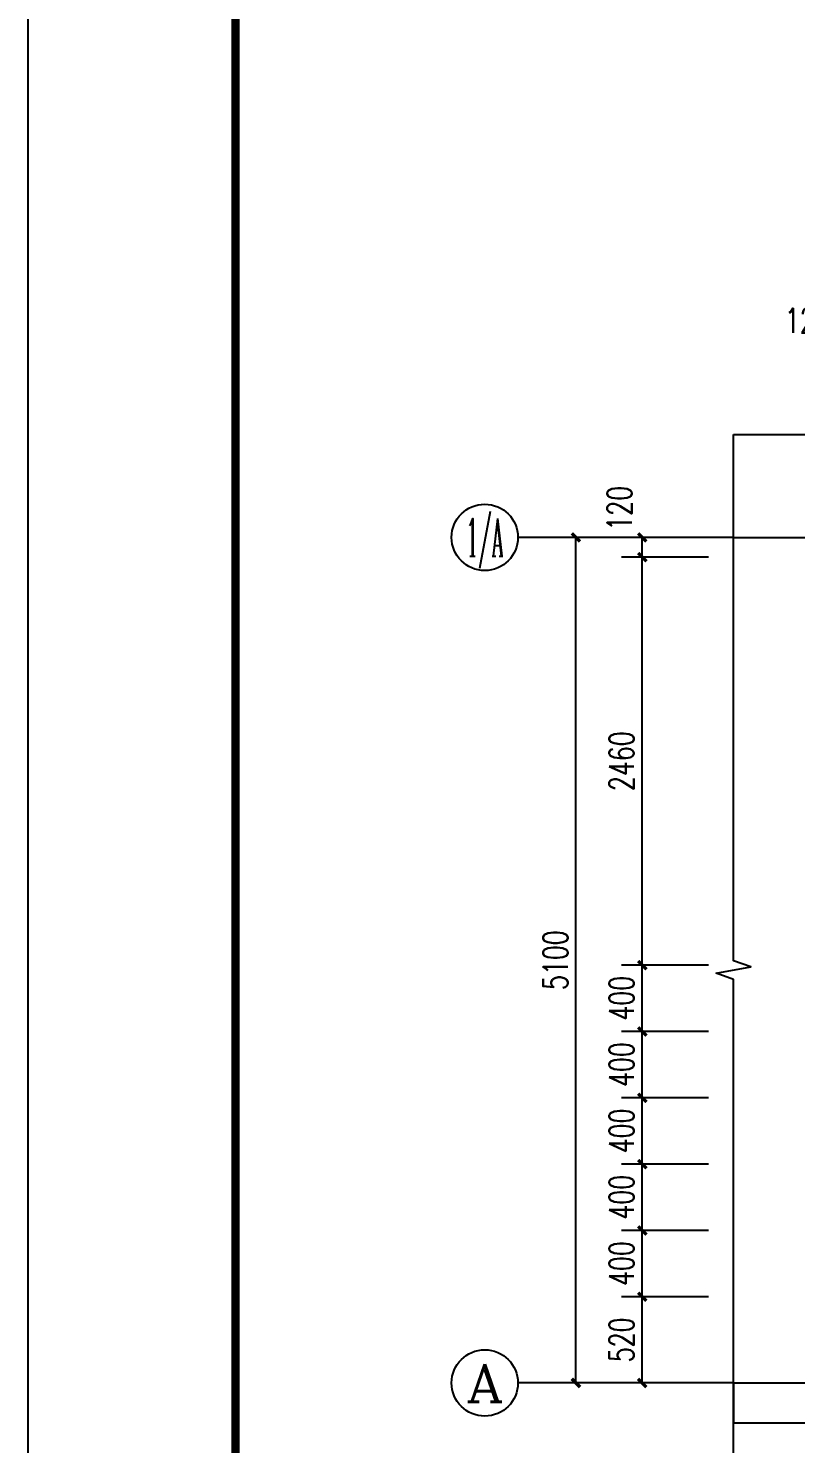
# Model space of a CAD drawing. Extents: x 13158459 to 15902229, y -1299598 to 28366.
# Drawn here: x 14066558 to 14071187, y -600630 to -592094 of the extents above; entities that cross this region are included whole.
import ezdxf
from ezdxf.enums import TextEntityAlignment as Align

# ---------------------------------------------------------------- set-up
doc = ezdxf.new("R2010")
doc.units = 0
doc.header["$LTSCALE"] = 1000
doc.header["$MEASUREMENT"] = 0
doc.linetypes.add('DOTE', pattern=[2.42, 2, -0.2, 0.02, -0.2])
for name, color, linetype in [('AXIS', 3, 'Continuous'), ('AXIS_TEXT', 7, 'Continuous'), ('DIM_SYMB', 3, 'Continuous'), ('DOTE', 8, 'DOTE'), ('TK', 4, 'Continuous'), ('WALL-PARAPET', 6, 'Continuous')]:
    doc.layers.add(name, color=color, linetype=linetype)
doc.styles.add('_TCH_AXIS', font='COMPLEX', dxfattribs={"bigfont": 'GBCBIG'})
doc.styles.add('_TCH_DIM_T3', font='SIMPLEX', dxfattribs={"width": 0.705882, "bigfont": 'GBCBIG'})
doc.styles.add('COMPLEX', font='COMPLEX')
doc.dimstyles.new('_TCH_ARCH&&50', dxfattribs={"dimtxt": 148.75, "dimasz": 50, "dimexe": 125, "dimexo": 150, "dimgap": 50, "dimtad": 1, "dimdec": 0, "dimzin": 0, "dimdsep": 46, "dimtxsty": '_TCH_DIM_T3', "dimblk": 'ARCHTICK', "dimcen": 0.09, "dimclrt": 7, "dimazin": 2, "dimtfac": 1, "dimtdec": 0, "dimtix": 1, "dimtmove": 2, "dimatfit": 3, "dimfxl": 0, "dimtolj": 1, "dimtzin": 0, "dimarcsym": 0})

# ---------------------------------------------------------------- blocks, each defined once
blk = doc.blocks.new('GeYuanFrame_06504130', base_point=(20.09, 4.53))
at = {"layer": 'TK'}
blk.add_lwpolyline([(20.09, 4.53), (20.09, 598.53), (861.09, 598.53), (861.09, 4.53)], close=True, dxfattribs=at)
at = {"layer": 'TK', "const_width": 1}
blk.add_lwpolyline([(45.09, 588.53), (851.09, 588.53), (851.09, 14.53), (45.09, 14.53)], close=True, dxfattribs=at)
blk = doc.blocks.new('_ArchTick')
at = {"color": 0, "linetype": 'ByBlock', "const_width": 0.4}
blk.add_lwpolyline([(-0.5, -0.5), (0.5, 0.5)], dxfattribs=at)
blk = doc.blocks.new('*D355')
at = {"layer": 'AXIS', "color": 0, "lineweight": -2}
for p, q in [((14071431.7, -594393.8), (14071431.7, -593868.8)), ((14071551.7, -594393.8), (14071551.7, -593868.8)), ((14071431.7, -593993.8), (14071551.7, -593993.8))]:
    blk.add_line(p, q, dxfattribs=at)
at = {"layer": 'Defpoints', "color": 0}
for p in [(14071551.7, -593993.8), (14071431.7, -594543.8), (14071551.7, -594543.8)]:
    blk.add_point(p, dxfattribs=at)
at = {"layer": 'AXIS', "color": 0, "lineweight": -2, "xscale": 50, "yscale": 50, "zscale": 50, "rotation": 180}
blk.add_blockref('_ArchTick', (14071431.7, -593993.8), dxfattribs=at)
at = {"layer": 'AXIS', "color": 0, "lineweight": -2, "xscale": 50, "yscale": 50, "zscale": 50}
blk.add_blockref('_ArchTick', (14071551.7, -593993.8), dxfattribs=at)
at = {"layer": 'AXIS', "color": 7, "insert": (14071256.7, -593856.3), "char_height": 148.75, "attachment_point": 5, "style": '_TCH_DIM_T3'}
blk.add_mtext('\\A1;120', dxfattribs=at)
blk = doc.blocks.new('_AXISO')
blk.add_circle((0, 0), 0.5)
at = {"layer": 'AXIS_TEXT', "style": 'COMPLEX', "width": 1.041667}
blk.add_attdef('A', text='', height=0.56, dxfattribs=at).set_placement((-0.25, -0.28), (0.25, -0.28), align=Align.FIT)
blk = doc.blocks.new('*D373')
at = {"layer": 'AXIS', "color": 0, "lineweight": -2}
for p, q in [((14070661.7, -595163.8), (14069736.7, -595163.8)), ((14069861.7, -600263.8), (14069861.7, -595163.8)), ((14070661.7, -600263.8), (14069736.7, -600263.8))]:
    blk.add_line(p, q, dxfattribs=at)
at = {"layer": 'Defpoints', "color": 0}
for p in [(14069861.7, -595163.8), (14070811.7, -595163.8), (14070811.7, -600263.8)]:
    blk.add_point(p, dxfattribs=at)
at = {"layer": 'AXIS', "color": 0, "lineweight": -2, "xscale": 50, "yscale": 50, "zscale": 50}
for p, rotation in [((14069861.7, -595163.8), 90), ((14069861.7, -600263.8), 270)]:
    blk.add_blockref('_ArchTick', p, dxfattribs=dict(at, rotation=rotation))
at = {"layer": 'AXIS', "color": 7, "insert": (14069737.3, -597713.8), "char_height": 148.75, "attachment_point": 5, "rotation": 90, "style": '_TCH_DIM_T3'}
blk.add_mtext('\\A1;5100', dxfattribs=at)
blk = doc.blocks.new('*D374')
at = {"layer": 'AXIS', "color": 0, "lineweight": -2}
for p, q in [((14070661.7, -599743.8), (14070136.7, -599743.8)), ((14070261.7, -600263.8), (14070261.7, -599743.8)), ((14070661.7, -600263.8), (14070136.7, -600263.8))]:
    blk.add_line(p, q, dxfattribs=at)
at = {"layer": 'Defpoints', "color": 0}
for p in [(14070261.7, -599743.8), (14070811.7, -599743.8), (14070811.7, -600263.8)]:
    blk.add_point(p, dxfattribs=at)
at = {"layer": 'AXIS', "color": 0, "lineweight": -2, "xscale": 50, "yscale": 50, "zscale": 50}
for p, rotation in [((14070261.7, -599743.8), 90), ((14070261.7, -600263.8), 270)]:
    blk.add_blockref('_ArchTick', p, dxfattribs=dict(at, rotation=rotation))
at = {"layer": 'AXIS', "color": 7, "insert": (14070137.3, -600003.8), "char_height": 148.75, "attachment_point": 5, "rotation": 90, "style": '_TCH_DIM_T3'}
blk.add_mtext('\\A1;520', dxfattribs=at)
blk = doc.blocks.new('*D375')
at = {"layer": 'AXIS', "color": 0, "lineweight": -2}
for p, q in [((14070661.7, -599343.8), (14070136.7, -599343.8)), ((14070261.7, -599743.8), (14070261.7, -599343.8)), ((14070661.7, -599743.8), (14070136.7, -599743.8))]:
    blk.add_line(p, q, dxfattribs=at)
at = {"layer": 'Defpoints', "color": 0}
for p in [(14070261.7, -599343.8), (14070811.7, -599343.8), (14070811.7, -599743.8)]:
    blk.add_point(p, dxfattribs=at)
at = {"layer": 'AXIS', "color": 0, "lineweight": -2, "xscale": 50, "yscale": 50, "zscale": 50}
for p, rotation in [((14070261.7, -599343.8), 90), ((14070261.7, -599743.8), 270)]:
    blk.add_blockref('_ArchTick', p, dxfattribs=dict(at, rotation=rotation))
at = {"layer": 'AXIS', "color": 7, "insert": (14070137.3, -599543.8), "char_height": 148.75, "attachment_point": 5, "rotation": 90, "style": '_TCH_DIM_T3'}
blk.add_mtext('\\A1;400', dxfattribs=at)
blk = doc.blocks.new('*D376')
at = {"layer": 'AXIS', "color": 0, "lineweight": -2}
for p, q in [((14070661.7, -598943.8), (14070136.7, -598943.8)), ((14070261.7, -599343.8), (14070261.7, -598943.8)), ((14070661.7, -599343.8), (14070136.7, -599343.8))]:
    blk.add_line(p, q, dxfattribs=at)
at = {"layer": 'Defpoints', "color": 0}
for p in [(14070261.7, -598943.8), (14070811.7, -598943.8), (14070811.7, -599343.8)]:
    blk.add_point(p, dxfattribs=at)
at = {"layer": 'AXIS', "color": 0, "lineweight": -2, "xscale": 50, "yscale": 50, "zscale": 50}
for p, rotation in [((14070261.7, -598943.8), 90), ((14070261.7, -599343.8), 270)]:
    blk.add_blockref('_ArchTick', p, dxfattribs=dict(at, rotation=rotation))
at = {"layer": 'AXIS', "color": 7, "insert": (14070137.3, -599143.8), "char_height": 148.75, "attachment_point": 5, "rotation": 90, "style": '_TCH_DIM_T3'}
blk.add_mtext('\\A1;400', dxfattribs=at)
blk = doc.blocks.new('*D377')
at = {"layer": 'AXIS', "color": 0, "lineweight": -2}
for p, q in [((14070661.7, -598543.8), (14070136.7, -598543.8)), ((14070261.7, -598943.8), (14070261.7, -598543.8)), ((14070661.7, -598943.8), (14070136.7, -598943.8))]:
    blk.add_line(p, q, dxfattribs=at)
at = {"layer": 'Defpoints', "color": 0}
for p in [(14070261.7, -598543.8), (14070811.7, -598543.8), (14070811.7, -598943.8)]:
    blk.add_point(p, dxfattribs=at)
at = {"layer": 'AXIS', "color": 0, "lineweight": -2, "xscale": 50, "yscale": 50, "zscale": 50}
for p, rotation in [((14070261.7, -598543.8), 90), ((14070261.7, -598943.8), 270)]:
    blk.add_blockref('_ArchTick', p, dxfattribs=dict(at, rotation=rotation))
at = {"layer": 'AXIS', "color": 7, "insert": (14070137.3, -598743.8), "char_height": 148.75, "attachment_point": 5, "rotation": 90, "style": '_TCH_DIM_T3'}
blk.add_mtext('\\A1;400', dxfattribs=at)
blk = doc.blocks.new('*D378')
at = {"layer": 'AXIS', "color": 0, "lineweight": -2}
for p, q in [((14070661.7, -598143.8), (14070136.7, -598143.8)), ((14070261.7, -598543.8), (14070261.7, -598143.8)), ((14070661.7, -598543.8), (14070136.7, -598543.8))]:
    blk.add_line(p, q, dxfattribs=at)
at = {"layer": 'Defpoints', "color": 0}
for p in [(14070261.7, -598143.8), (14070811.7, -598143.8), (14070811.7, -598543.8)]:
    blk.add_point(p, dxfattribs=at)
at = {"layer": 'AXIS', "color": 0, "lineweight": -2, "xscale": 50, "yscale": 50, "zscale": 50}
for p, rotation in [((14070261.7, -598143.8), 90), ((14070261.7, -598543.8), 270)]:
    blk.add_blockref('_ArchTick', p, dxfattribs=dict(at, rotation=rotation))
at = {"layer": 'AXIS', "color": 7, "insert": (14070137.3, -598343.8), "char_height": 148.75, "attachment_point": 5, "rotation": 90, "style": '_TCH_DIM_T3'}
blk.add_mtext('\\A1;400', dxfattribs=at)
blk = doc.blocks.new('*D379')
at = {"layer": 'AXIS', "color": 0, "lineweight": -2}
for p, q in [((14070661.7, -597743.8), (14070136.7, -597743.8)), ((14070261.7, -598143.8), (14070261.7, -597743.8)), ((14070661.7, -598143.8), (14070136.7, -598143.8))]:
    blk.add_line(p, q, dxfattribs=at)
at = {"layer": 'Defpoints', "color": 0}
for p in [(14070261.7, -597743.8), (14070811.7, -597743.8), (14070811.7, -598143.8)]:
    blk.add_point(p, dxfattribs=at)
at = {"layer": 'AXIS', "color": 0, "lineweight": -2, "xscale": 50, "yscale": 50, "zscale": 50}
for p, rotation in [((14070261.7, -597743.8), 90), ((14070261.7, -598143.8), 270)]:
    blk.add_blockref('_ArchTick', p, dxfattribs=dict(at, rotation=rotation))
at = {"layer": 'AXIS', "color": 7, "insert": (14070137.3, -597943.8), "char_height": 148.75, "attachment_point": 5, "rotation": 90, "style": '_TCH_DIM_T3'}
blk.add_mtext('\\A1;400', dxfattribs=at)
blk = doc.blocks.new('*D380')
at = {"layer": 'AXIS', "color": 0, "lineweight": -2}
for p, q in [((14070661.7, -595283.8), (14070136.7, -595283.8)), ((14070261.7, -597743.8), (14070261.7, -595283.8)), ((14070661.7, -597743.8), (14070136.7, -597743.8))]:
    blk.add_line(p, q, dxfattribs=at)
at = {"layer": 'Defpoints', "color": 0}
for p in [(14070261.7, -595283.8), (14070811.7, -595283.8), (14070811.7, -597743.8)]:
    blk.add_point(p, dxfattribs=at)
at = {"layer": 'AXIS', "color": 0, "lineweight": -2, "xscale": 50, "yscale": 50, "zscale": 50}
for p, rotation in [((14070261.7, -595283.8), 90), ((14070261.7, -597743.8), 270)]:
    blk.add_blockref('_ArchTick', p, dxfattribs=dict(at, rotation=rotation))
at = {"layer": 'AXIS', "color": 7, "insert": (14070137.3, -596513.8), "char_height": 148.75, "attachment_point": 5, "rotation": 90, "style": '_TCH_DIM_T3'}
blk.add_mtext('\\A1;2460', dxfattribs=at)
blk = doc.blocks.new('*D381')
at = {"layer": 'AXIS', "color": 0, "lineweight": -2}
for p, q in [((14070661.7, -595163.8), (14070136.7, -595163.8)), ((14070261.7, -595283.8), (14070261.7, -595163.8)), ((14070661.7, -595283.8), (14070136.7, -595283.8))]:
    blk.add_line(p, q, dxfattribs=at)
at = {"layer": 'Defpoints', "color": 0}
for p in [(14070261.7, -595163.8), (14070811.7, -595163.8), (14070811.7, -595283.8)]:
    blk.add_point(p, dxfattribs=at)
at = {"layer": 'AXIS', "color": 0, "lineweight": -2, "xscale": 50, "yscale": 50, "zscale": 50}
for p, rotation in [((14070261.7, -595163.8), 90), ((14070261.7, -595283.8), 270)]:
    blk.add_blockref('_ArchTick', p, dxfattribs=dict(at, rotation=rotation))
at = {"layer": 'AXIS', "color": 7, "insert": (14070124.2, -594988.8), "char_height": 148.75, "attachment_point": 5, "rotation": 90, "style": '_TCH_DIM_T3'}
blk.add_mtext('\\A1;120', dxfattribs=at)

msp = doc.modelspace()

# ---------------------------------------------------------------- linework, layer by layer
at = {"layer": 'AXIS'}
for p, q in [((14070811.7, -595163.8), (14069511.7, -595163.8)), ((14070811.7, -600263.8), (14069511.7, -600263.8))]:
    msp.add_line(p, q, dxfattribs=at)
at = {"layer": 'DIM_SYMB'}
for points in [[(14070811.7, -594543.8), (14074535.4, -594543.8), (14074573.7, -594438.8), (14074610.7, -594648.8), (14074647.9, -594543.8), (14078371.7, -594543.8)], [(14070811.7, -601003.8), (14070811.7, -597830), (14070706.7, -597791.8), (14070916.7, -597754.8), (14070811.7, -597717.5), (14070811.7, -594543.8)]]:
    msp.add_lwpolyline(points, dxfattribs=at)
at = {"layer": 'DOTE'}
for p, q in [((14070811.7, -595163.8), (14078371.7, -595163.8)), ((14070811.7, -600263.8), (14078371.7, -600263.8))]:
    msp.add_line(p, q, dxfattribs=at)
at = {"layer": 'WALL-PARAPET'}
for p, q in [((14070811.7, -600263.8), (14071431.7, -600263.8)), ((14070811.7, -600263.8), (14070811.7, -600503.8)), ((14070811.7, -600503.8), (14071431.7, -600503.8))]:
    msp.add_line(p, q, dxfattribs=at)

# ---------------------------------------------------------------- block references
at = {"xscale": 50, "yscale": 50, "zscale": 50}
msp.add_blockref('GeYuanFrame_06504130', (14066558, -606343.1), dxfattribs=at)
at = {"layer": 'AXIS'}
ref = msp.add_blockref('_AXISO', (14069311.7, -595163.8), dxfattribs=dict(at, xscale=400, yscale=400, zscale=400))
ref.add_attrib('A', '1/A', dxfattribs={"layer": 'AXIS_TEXT', "ltscale": 0.5, "height": 226.27, "style": '_TCH_AXIS', "width": 0.381818}).set_placement((14069198.6, -595276.9), (14069424.8, -595276.9), align=Align.FIT)
ref = msp.add_blockref('_AXISO', (14069311.7, -600263.8), dxfattribs=dict(at, xscale=400, yscale=400, zscale=400))
ref.add_attrib('A', 'A', dxfattribs={"layer": 'AXIS_TEXT', "ltscale": 0.5, "height": 226.3, "style": '_TCH_AXIS', "width": 1.166667}).set_placement((14069198.6, -600376.9), (14069424.8, -600376.9), align=Align.FIT)

# ---------------------------------------------------------------- dimensions: what is measured, and where the dimension line sits
for base, p1, p2, angle, picture, middle in [((14071551.7, -593993.8), (14071431.7, -594543.8), (14071551.7, -594543.8), 360, '*D355', (14071256.7, -593856.3)), ((14070261.7, -595163.8), (14070811.7, -595283.8), (14070811.7, -595163.8), 90, '*D381', (14070124.2, -594988.8))]:
    dim = msp.add_linear_dim(base=base, p1=p1, p2=p2, angle=angle, text='120', dimstyle='_TCH_ARCH&&50', dxfattribs=at)
    dim.commit()
    dim.dimension.update_dxf_attribs({"geometry": picture, "text_midpoint": middle, "dimtype": 161})
for p1, p2, distance, text, picture, middle in [((14070811.7, -600263.8), (14070811.7, -595163.8), 950, '5100', '*D373', (14069737.3, -597713.8)), ((14070811.7, -597743.8), (14070811.7, -595283.8), 550, '2460', '*D380', (14070137.3, -596513.8)), ((14070811.7, -598143.8), (14070811.7, -597743.8), 550, '400', '*D379', (14070137.3, -597943.8)), ((14070811.7, -598543.8), (14070811.7, -598143.8), 550, '400', '*D378', (14070137.3, -598343.8)), ((14070811.7, -598943.8), (14070811.7, -598543.8), 550, '400', '*D377', (14070137.3, -598743.8)), ((14070811.7, -599343.8), (14070811.7, -598943.8), 550, '400', '*D376', (14070137.3, -599143.8)), ((14070811.7, -599743.8), (14070811.7, -599343.8), 550, '400', '*D375', (14070137.3, -599543.8)), ((14070811.7, -600263.8), (14070811.7, -599743.8), 550, '520', '*D374', (14070137.3, -600003.8))]:
    dim = msp.add_aligned_dim(p1=p1, p2=p2, distance=distance, text=text, dimstyle='_TCH_ARCH&&50', dxfattribs=at)
    dim.commit()
    dim.dimension.update_dxf_attribs({"geometry": picture, "text_midpoint": middle})

doc.saveas('drawing.dxf')
